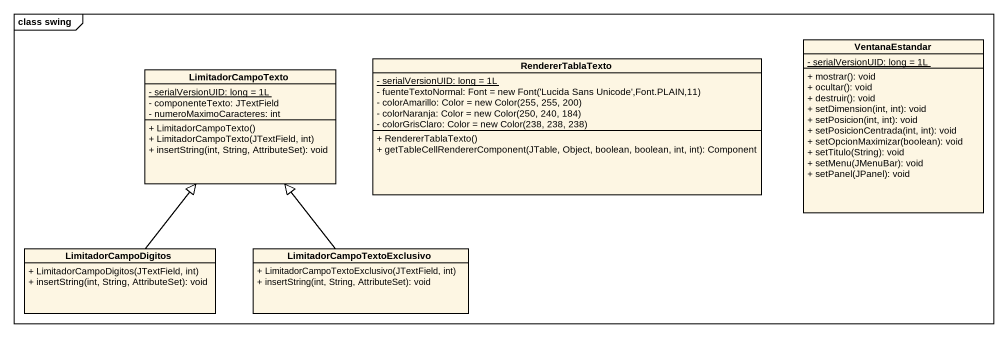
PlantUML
@startuml
mainframe class swing
hide circle
hide empty members
skinparam classAttributeIconSize 0
class RendererTablaTexto {
  {static} - serialVersionUID: long = 1L
  {field} - fuenteTextoNormal: Font = new Font('Lucida Sans Unicode',Font.PLAIN,11)
  {field} - colorAmarillo: Color = new Color(255, 255, 200)
  {field} - colorNaranja: Color = new Color(250, 240, 184)
  {field} - colorGrisClaro: Color = new Color(238, 238, 238)
  + RendererTablaTexto()
  + getTableCellRendererComponent(JTable, Object, boolean, boolean, int, int): Component
}
class VentanaEstandar {
  {static} - serialVersionUID: long = 1L
  + mostrar(): void
  + ocultar(): void
  + destruir(): void
  + setDimension(int, int): void
  + setPosicion(int, int): void
  + setPosicionCentrada(int, int): void
  + setOpcionMaximizar(boolean): void
  + setTitulo(String): void
  + setMenu(JMenuBar): void
  + setPanel(JPanel): void
}
class LimitadorCampoTexto {
  {static} - serialVersionUID: long = 1L
  - componenteTexto: JTextField
  - numeroMaximoCaracteres: int
  + LimitadorCampoTexto()
  + LimitadorCampoTexto(JTextField, int)
  + insertString(int, String, AttributeSet): void
}
class LimitadorCampoDigitos {
  + LimitadorCampoDigitos(JTextField, int)
  + insertString(int, String, AttributeSet): void
}
class LimitadorCampoTextoExclusivo {
  + LimitadorCampoTextoExclusivo(JTextField, int)
  + insertString(int, String, AttributeSet): void
}
LimitadorCampoDigitos -up-|> LimitadorCampoTexto
LimitadorCampoTextoExclusivo -up-|> LimitadorCampoTexto
@enduml
